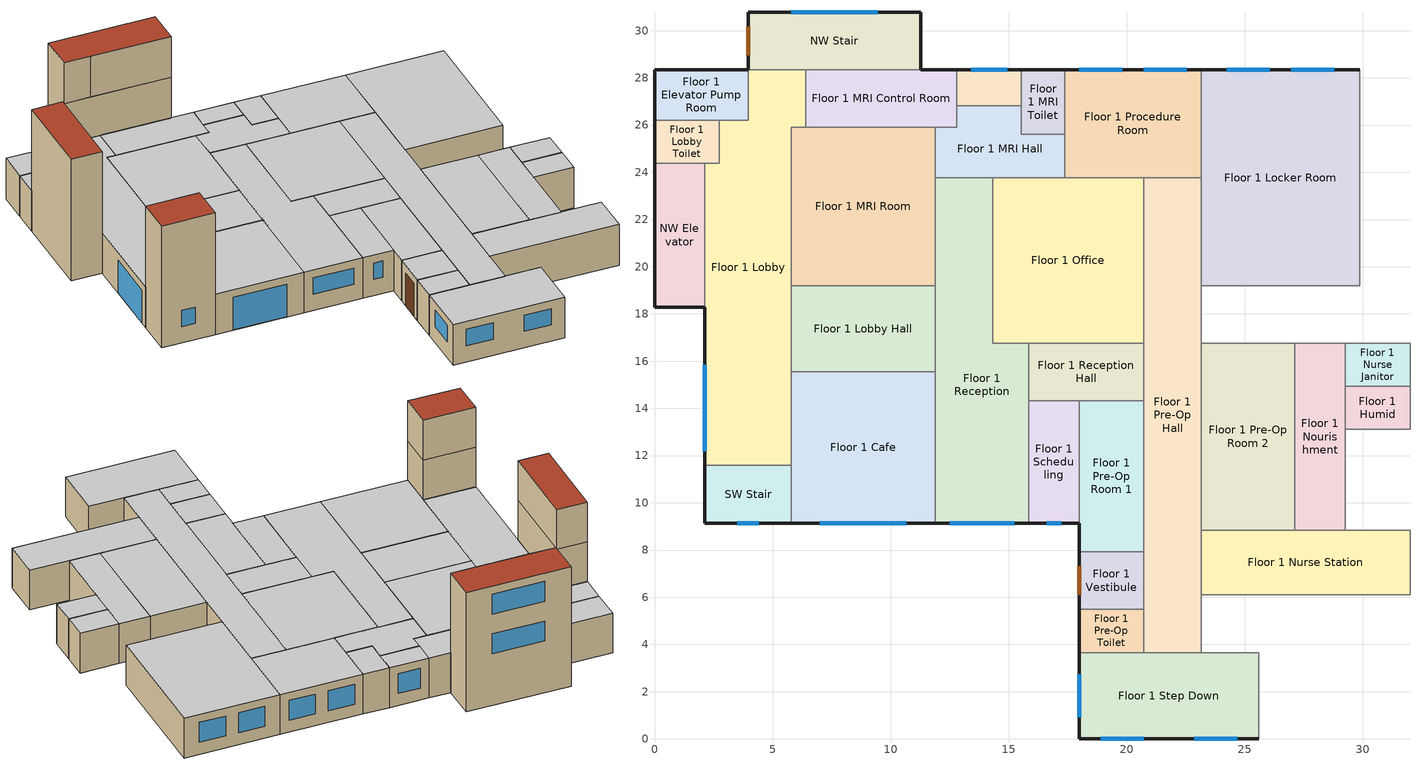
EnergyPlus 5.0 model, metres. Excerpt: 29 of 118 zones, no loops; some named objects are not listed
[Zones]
Floor 1 Lobby
 floor ground (ext-slab): 5.79,11.58 2.13,11.58 2.13,24.38 2.74,24.38 2.74,26.21 3.96,26.21 3.96,28.35 6.4,28.35 6.4,25.91 5.79,25.91 z0
 wall outside (Steel Frame Non-res Ext Wall): 2.13,18.29 2.13,11.58 z0:3.05
 wall adiabatic (int-walls): 5.79,11.58 5.79,25.91 6.4,25.91 6.4,28.35 / 3.96,28.35 3.96,26.21 2.74,26.21 2.74,24.38 2.13,24.38 z0:3.05
 wall to NW Elevator (int-walls): 2.13,24.38 2.13,18.29 z0:3.05
 wall to NW Stair (int-walls): 6.4,28.35 3.96,28.35 z0:3.05
 wall to SW Stair (int-walls): 2.13,11.58 5.79,11.58 z0:3.05
 window (Window Non-res Fixed): 2.13,15.85 2.13,12.19 z0.03:2.46
 ceiling adiabatic (INT-FLOOR-UNDERSIDE): 2.13,24.38 2.13,11.58 5.79,11.58 5.79,25.91 6.4,25.91 6.4,28.35 3.96,28.35 3.96,26.21 2.74,26.21 2.74,24.38 z3.05
SW Stair
 floor ground (ext-slab): 2.13,11.58 5.79,11.58 5.79,9.14 2.13,9.14 z0
 wall outside (Steel Frame Non-res Ext Wall): 2.13,11.58 2.13,9.14 5.79,9.14 z0:9.14
 wall to Floor 2 Reception (int-walls): 5.79,9.14 5.79,11.58 2.13,11.58 z3.05:6.1
 wall to Floor 3 Undeveloped 2 (int-walls): 5.79,9.14 5.79,11.58 2.13,11.58 z6.1:9.14
 wall to Floor 1 Cafe (int-walls): 5.79,9.14 5.79,11.58 z0:3.05
 window (Window Non-res Fixed): 3.51,9.14 4.42,9.14 z1.22:2.44
 roof outside (IEAD Non-res Roof): 2.13,11.58 2.13,9.14 5.79,9.14 5.79,11.58 z9.14
Floor 1 Reception Hall
 floor ground (ext-slab): 20.73,16.76 20.73,14.33 15.85,14.33 15.85,16.76 z0
 wall adiabatic (int-walls): 15.85,16.76 15.85,14.33 20.73,14.33 20.73,16.76 15.85,16.76 z0:3.05
 ceiling adiabatic (INT-FLOOR-UNDERSIDE): 20.73,16.76 15.85,16.76 15.85,14.33 20.73,14.33 z3.05
Floor 1 Pre-Op Toilet
 floor ground (ext-slab): 17.98,5.49 20.73,5.49 20.73,3.66 17.98,3.66 z0
 wall outside (Steel Frame Non-res Ext Wall): 17.98,5.49 17.98,3.66 z0:3.05
 wall adiabatic (int-walls): 17.98,3.66 20.73,3.66 20.73,5.49 17.98,5.49 z0:3.05
 ceiling adiabatic (INT-FLOOR-UNDERSIDE): 20.73,5.49 17.98,5.49 17.98,3.66 20.73,3.66 z3.05
Floor 1 Vestibule
 floor ground (ext-slab): 20.73,5.49 17.98,5.49 17.98,7.92 20.73,7.92 z0
 wall outside (Steel Frame Non-res Ext Wall): 17.98,7.92 17.98,5.49 z0:3.05
 wall adiabatic (int-walls): 17.98,5.49 20.73,5.49 20.73,7.92 17.98,7.92 z0:3.05
 door (Swinging Door Non-res): 17.98,7.32 17.98,6.1 z0:2.44
 ceiling adiabatic (INT-FLOOR-UNDERSIDE): 17.98,5.49 20.73,5.49 20.73,7.92 17.98,7.92 z3.05
Floor 1 Dressing Room
 floor ground (ext-slab): 15.54,28.35 15.54,26.82 12.8,26.82 12.8,28.35 z0
 wall outside (Steel Frame Non-res Ext Wall): 15.54,28.35 12.8,28.35 z0:3.05
 wall adiabatic (int-walls): 12.8,28.35 12.8,26.82 15.54,26.82 15.54,28.35 z0:3.05
 window (Window Non-res Fixed): 14.94,28.35 13.41,28.35 z0.91:2.44
 ceiling adiabatic (INT-FLOOR-UNDERSIDE): 15.54,26.82 15.54,28.35 12.8,28.35 12.8,26.82 z3.05
Floor 1 Reception
 floor ground (ext-slab): 11.89,23.77 14.33,23.77 14.33,16.76 15.85,16.76 15.85,9.14 11.89,9.14 z0
 wall outside (Steel Frame Non-res Ext Wall): 11.89,9.14 15.85,9.14 z0:3.05
 wall adiabatic (int-walls): 15.85,9.14 15.85,16.76 14.33,16.76 14.33,23.77 11.89,23.77 11.89,9.14 z0:3.05
 window (Window Non-res Fixed): 12.5,9.14 15.24,9.14 z1.22:2.44
 ceiling adiabatic (INT-FLOOR-UNDERSIDE): 14.33,16.76 14.33,23.77 11.89,23.77 11.89,9.14 15.85,9.14 15.85,16.76 z3.05
Floor 1 MRI Hall
 floor ground (ext-slab): 11.89,23.77 11.89,25.91 12.8,25.91 12.8,26.82 15.54,26.82 15.54,25.6 17.37,25.6 17.37,23.77 z0
 wall adiabatic (int-walls): 12.8,26.82 12.8,25.91 11.89,25.91 11.89,23.77 14.33,23.77 17.37,23.77 17.37,25.6 15.54,25.6 15.54,26.82 12.8,26.82 z0:3.05
 ceiling adiabatic (INT-FLOOR-UNDERSIDE): 11.89,25.91 11.89,23.77 17.37,23.77 17.37,25.6 15.54,25.6 15.54,26.82 12.8,26.82 12.8,25.91 z3.05
Floor 1 Nourishment
 floor ground (ext-slab): 27.13,16.76 29.26,16.76 29.26,8.84 27.13,8.84 z0
 wall adiabatic (int-walls): 27.13,16.76 27.13,8.84 29.26,8.84 29.26,16.76 27.13,16.76 z0:3.05
 ceiling adiabatic (INT-FLOOR-UNDERSIDE): 29.26,16.76 27.13,16.76 27.13,8.84 29.26,8.84 z3.05
Floor 1 MRI Control Room
 floor ground (ext-slab): 6.4,25.91 6.4,28.35 12.8,28.35 12.8,25.91 z0
 wall outside (Steel Frame Non-res Ext Wall): 12.8,28.35 11.28,28.35 z0:3.05
 wall to NW Stair (int-walls): 11.28,28.35 6.4,28.35 z0:3.05
 wall adiabatic (int-walls): 6.4,28.35 6.4,25.91 12.8,25.91 12.8,28.35 z0:3.05
 ceiling adiabatic (INT-FLOOR-UNDERSIDE): 6.4,25.91 12.8,25.91 12.8,28.35 6.4,28.35 z3.05
Floor 1 Office
 floor ground (ext-slab): 20.73,23.77 20.73,16.76 14.33,16.76 14.33,23.77 z0
 wall adiabatic (int-walls): 20.73,16.76 20.73,23.77 14.33,23.77 14.33,16.76 20.73,16.76 z0:3.05
 ceiling adiabatic (INT-FLOOR-UNDERSIDE): 20.73,16.76 20.73,23.77 14.33,23.77 14.33,16.76 z3.05
Floor 1 Nurse Janitor
 floor ground (ext-slab): 29.26,14.94 29.26,16.76 32,16.76 32,14.94 z0
 wall adiabatic (int-walls): 32,14.94 32,16.76 29.26,16.76 29.26,14.94 32,14.94 z0:3.05
 ceiling adiabatic (INT-FLOOR-UNDERSIDE): 32,16.76 29.26,16.76 29.26,14.94 32,14.94 z3.05
NW Stair
 floor ground (ext-slab): 3.96,30.78 11.28,30.78 11.28,28.35 3.96,28.35 z0
 wall outside (Steel Frame Non-res Ext Wall): 11.28,28.35 11.28,30.78 3.96,30.78 3.96,28.35 z0:9.14
 wall to Floor 3 Office (int-walls): 5.79,28.35 11.28,28.35 z6.1:9.14
 wall to Floor 3 Elevator Hall (int-walls): 3.96,28.35 5.79,28.35 z6.1:9.14
 wall to Floor 2 Work (int-walls): 3.96,28.35 11.28,28.35 z3.05:6.1
 window (Window Non-res Fixed): 9.45,30.78 5.79,30.78 z7.01:8.53; 9.45,30.78 5.79,30.78 z3.96:5.49
 door (Swinging Door Non-res): 3.96,30.18 3.96,28.96 z0:2.44
 roof outside (IEAD Non-res Roof): 11.28,30.78 3.96,30.78 3.96,28.35 11.28,28.35 z9.14
Floor 1 MRI Room
 floor ground (ext-slab): 11.89,19.2 5.79,19.2 5.79,25.91 11.89,25.91 z0
 wall adiabatic (int-walls): 11.89,19.2 11.89,23.77 11.89,25.91 6.4,25.91 5.79,25.91 5.79,19.2 11.89,19.2 z0:3.05
 ceiling adiabatic (INT-FLOOR-UNDERSIDE): 5.79,19.2 11.89,19.2 11.89,25.91 5.79,25.91 z3.05
Floor 1 MRI Toilet
 floor ground (ext-slab): 17.37,25.6 15.54,25.6 15.54,28.35 17.37,28.35 z0
 wall outside (Steel Frame Non-res Ext Wall): 17.37,28.35 15.54,28.35 z0:3.05
 wall adiabatic (int-walls): 15.54,28.35 15.54,25.6 17.37,25.6 17.37,28.35 z0:3.05
 ceiling adiabatic (INT-FLOOR-UNDERSIDE): 15.54,25.6 17.37,25.6 17.37,28.35 15.54,28.35 z3.05
Floor 1 Pre-Op Hall
 floor ground (ext-slab): 20.73,3.66 20.73,23.77 23.16,23.77 23.16,3.66 z0
 wall adiabatic (int-walls): 20.73,23.77 20.73,3.66 23.16,3.66 23.16,23.77 20.73,23.77 z0:3.05
 ceiling adiabatic (INT-FLOOR-UNDERSIDE): 20.73,3.66 23.16,3.66 23.16,23.77 20.73,23.77 z3.05
Floor 1 Lobby Hall
 floor ground (ext-slab): 11.89,19.2 11.89,15.54 5.79,15.54 5.79,19.2 z0
 wall adiabatic (int-walls): 11.89,19.2 5.79,19.2 5.79,15.54 11.89,15.54 11.89,19.2 z0:3.05
 ceiling adiabatic (INT-FLOOR-UNDERSIDE): 5.79,19.2 5.79,15.54 11.89,15.54 11.89,19.2 z3.05
Floor 1 Cafe
 floor ground (ext-slab): 11.89,9.14 5.79,9.14 5.79,15.54 11.89,15.54 z0
 wall outside (Steel Frame Non-res Ext Wall): 5.79,9.14 11.89,9.14 z0:3.05
 wall adiabatic (int-walls): 11.89,9.14 11.89,15.54 5.79,15.54 5.79,11.58 z0:3.05
 window (Window Non-res Fixed): 7.01,9.14 10.67,9.14 z0.03:2.46
 ceiling adiabatic (INT-FLOOR-UNDERSIDE): 5.79,9.14 11.89,9.14 11.89,15.54 5.79,15.54 z3.05
Floor 1 Humid
 floor ground (ext-slab): 32,14.94 32,13.11 29.26,13.11 29.26,14.94 z0
 wall adiabatic (int-walls): 32,14.94 29.26,14.94 29.26,13.11 32,13.11 32,14.94 z0:3.05
 ceiling adiabatic (INT-FLOOR-UNDERSIDE): 32,13.11 32,14.94 29.26,14.94 29.26,13.11 z3.05
Floor 1 Scheduling
 floor ground (ext-slab): 17.98,9.14 15.85,9.14 15.85,14.33 17.98,14.33 z0
 wall outside (Steel Frame Non-res Ext Wall): 15.85,9.14 17.98,9.14 z0:3.05
 wall adiabatic (int-walls): 17.98,9.14 17.98,14.33 15.85,14.33 15.85,9.14 z0:3.05
 window (Window Non-res Fixed): 16.61,9.14 17.22,9.14 z1.22:2.44
 ceiling adiabatic (INT-FLOOR-UNDERSIDE): 15.85,9.14 17.98,9.14 17.98,14.33 15.85,14.33 z3.05
Floor 1 Nurse Station
 floor ground (ext-slab): 23.16,6.1 23.16,8.84 32,8.84 32,6.1 z0
 wall adiabatic (int-walls): 23.16,8.84 23.16,6.1 32,6.1 32,8.84 23.16,8.84 z0:3.05
 ceiling adiabatic (INT-FLOOR-UNDERSIDE): 23.16,6.1 32,6.1 32,8.84 23.16,8.84 z3.05
Floor 1 Pre-Op Room 1
 floor ground (ext-slab): 20.73,7.92 17.98,7.92 17.98,14.33 20.73,14.33 z0
 wall outside (Steel Frame Non-res Ext Wall): 17.98,9.14 17.98,7.92 z0:3.05
 wall adiabatic (int-walls): 17.98,7.92 20.73,7.92 20.73,14.33 17.98,14.33 17.98,9.14 z0:3.05
 ceiling adiabatic (INT-FLOOR-UNDERSIDE): 20.73,7.92 20.73,14.33 17.98,14.33 17.98,7.92 z3.05
Floor 1 Pre-Op Room 2
 floor ground (ext-slab): 27.13,16.76 27.13,8.84 23.16,8.84 23.16,16.76 z0
 wall adiabatic (int-walls): 27.13,8.84 27.13,16.76 23.16,16.76 23.16,8.84 27.13,8.84 z0:3.05
 ceiling adiabatic (INT-FLOOR-UNDERSIDE): 27.13,16.76 23.16,16.76 23.16,8.84 27.13,8.84 z3.05
Floor 1 Procedure Room
 floor ground (ext-slab): 17.37,28.35 23.16,28.35 23.16,23.77 17.37,23.77 z0
 wall outside (Steel Frame Non-res Ext Wall): 23.16,28.35 17.37,28.35 z0:3.05
 wall adiabatic (int-walls): 17.37,28.35 17.37,23.77 23.16,23.77 23.16,28.35 z0:3.05
 window (Window Non-res Fixed): 19.81,28.35 17.98,28.35 / 22.56,28.35 20.73,28.35 z0.91:2.44
 ceiling adiabatic (INT-FLOOR-UNDERSIDE): 23.16,23.77 23.16,28.35 17.37,28.35 17.37,23.77 z3.05
Floor 1 Locker Room
 floor ground (ext-slab): 23.16,28.35 29.87,28.35 29.87,19.2 23.16,19.2 z0
 wall outside (Steel Frame Non-res Ext Wall): 29.87,28.35 23.16,28.35 z0:3.05
 wall adiabatic (int-walls): 23.16,28.35 23.16,23.77 23.16,19.2 29.87,19.2 29.87,28.35 z0:3.05
 window (Window Non-res Fixed): 28.8,28.35 26.97,28.35 / 26.06,28.35 24.23,28.35 z0.91:2.44
 ceiling adiabatic (INT-FLOOR-UNDERSIDE): 29.87,28.35 23.16,28.35 23.16,19.2 29.87,19.2 z3.05
Floor 1 Lobby Toilet
 floor ground (ext-slab): 2.74,26.21 2.74,24.38 0,24.38 0,26.21 z0
 wall outside (Steel Frame Non-res Ext Wall): 0,26.21 0,24.38 z0:3.05
 wall to NW Elevator (int-walls): 0,24.38 2.13,24.38 z0:3.05
 wall adiabatic (int-walls): 2.13,24.38 2.74,24.38 2.74,26.21 0,26.21 z0:3.05
 ceiling adiabatic (INT-FLOOR-UNDERSIDE): 2.74,24.38 2.74,26.21 0,26.21 0,24.38 z3.05
Floor 1 Step Down
 floor ground (ext-slab): 17.98,3.66 25.6,3.66 25.6,0 17.98,0 z0
 wall outside (Steel Frame Non-res Ext Wall): 17.98,3.66 17.98,0 25.6,0 z0:3.05
 wall adiabatic (int-walls): 25.6,0 25.6,3.66 17.98,3.66 z0:3.05
 window (Window Non-res Fixed): 18.9,0 20.73,0 / 22.86,0 24.69,0 / 17.98,2.74 17.98,0.91 z1.22:2.44
 ceiling adiabatic (INT-FLOOR-UNDERSIDE): 17.98,0 25.6,0 25.6,3.66 17.98,3.66 z3.05
Floor 1 Elevator Pump Room
 floor ground (ext-slab): 0,26.21 0,28.35 3.96,28.35 3.96,26.21 z0
 wall outside (Steel Frame Non-res Ext Wall): 3.96,28.35 0,28.35 0,26.21 z0:3.05
 wall adiabatic (int-walls): 0,26.21 3.96,26.21 3.96,28.35 z0:3.05
 ceiling adiabatic (INT-FLOOR-UNDERSIDE): 3.96,28.35 0,28.35 0,26.21 3.96,26.21 z3.05
NW Elevator
 floor ground (ext-slab): 2.13,18.29 0,18.29 0,24.38 2.13,24.38 z0
 wall outside (Steel Frame Non-res Ext Wall): 0,24.38 0,18.29 2.13,18.29 z0:9.14
 wall to Floor 3 Office Toilet (int-walls): 2.13,24.38 0,24.38 z6.1:9.14
 wall to Floor 2 Work Toilet (int-walls): 2.13,24.38 0,24.38 z3.05:6.1
 wall to Floor 2 Work (int-walls): 2.13,18.29 2.13,24.38 z3.05:6.1
 wall to Floor 3 Elevator Hall (int-walls): 2.13,18.29 2.13,24.38 z6.1:9.14
 roof outside (IEAD Non-res Roof): 0,18.29 2.13,18.29 2.13,24.38 0,24.38 z9.14
[Building]
Ref Bldg OutPatient New2004_v1.3_5.0: North Axis=0; Terrain=City; Loads Convergence Tolerance Value=0.04; Temperature Convergence Tolerance Value=0.2; Solar Distribution=FullInteriorAndExterior; Maximum Number of Warmup Days=25
[Site:Location]
USA FL-MIAMI: Latitude {deg}=25.78; Longitude {deg}=-80.27; Time Zone {hr}=-5; Elevation {m}=2
[SizingPeriod:DesignDay] Barometric Pressure {Pa}=101301; Rain Indicator=0; Snow Indicator=0; Day of Month=21; Daylight Saving Time Indicator=0; Humidity Indicating Type=WetBulb
Name | Maximum Dry-Bulb Temperature {C} | Daily Temperature Range {deltaC} | Humidity Indicating Conditions at Maximum Dry-Bulb | Wind Speed {m/s} | Wind Direction {deg} | Sky Clearness | Month | Day Type
MIAMI Ann Htg 99.6% Condns DB | 8 | 0 | 8 | 4.4 | 340 | 0 | 1 | WinterDesignDay
MIAMI Ann Clg .4% Condns WB=>MDB | 30.5 | 6.7 | 26.7 | 4.7 | 140 | 1 | 7 | SummerDesignDay
[Site:WaterMainsTemperature]
Calculation Method=CORRELATION; Annual Average Outdoor Air Temperature {C}=24.31; Maximum Difference In Monthly Average Outdoor Air Temperatures {deltaC}=8
[Site:GroundTemperature:BuildingSurface]
22.509, 22.645, 22.781, 22.956, 23.052, 23.08, 23.116, 23.108, 23.133, 23.139, 23.077, 22.913
[Construction]
Steel Frame Non-res Ext Wall: Wood Siding, Steel Frame NonRes Wall Insulation, 1/2IN Gypsum
IEAD Non-res Roof: Roof Membrane, IEAD NonRes Roof Insulation, Metal Decking
ext-slab: HW CONCRETE, CP02 CARPET PAD
int-walls: 1/2IN Gypsum, 1/2IN Gypsum
INT-FLOOR-UNDERSIDE: CP02 CARPET PAD, MAT-CC05 4 HW CONCRETE
Window Non-res Fixed: NonRes Fixed Assembly Window
Swinging Door Non-res: Opaque Door panel NonRes
InteriorFurnishings: Std Wood 6inch
[Material] Thermal Absorptance=0.9
Name | Roughness | Thickness {m} | Conductivity {W/m-K} | Density {kg/m3} | Specific Heat {J/kg-K} | Solar Absorptance | Visible Absorptance | Density | Specific Heat | Visible Absorptance! Common Materials
Steel Frame NonRes Wall Insulation | MediumRough | 0.0539159 | 0.049 | 265 | 836.8 | 0.7 | 0.7
IEAD NonRes Roof Insulation | MediumRough | 0.124663 | 0.049 |  |  | 0.7 | 0.7 | 265 | 836.8
Std Wood 6inch | MediumSmooth | 0.15 | 0.12 | 540 | 1210 | 0.7 |  |  |  | 0.7
Wood Siding | MediumSmooth | 0.01 | 0.11 | 544.62 | 1210 | 0.78 | 0.78
1/2IN Gypsum | Smooth | 0.0127 | 0.16 | 784.9 | 830 | 0.92 | 0.92
HW CONCRETE | Rough | 0.2032 | 1.311 | 2240 | 836.8 | 0.7 | 0.7
Roof Membrane | VeryRough | 0.0095 | 0.16 | 1121.29 | 1460 | 0.7 | 0.7
Metal Decking | MediumSmooth | 0.0015 | 45.006 | 7680 | 418.4 | 0.7 | 0.3
MAT-CC05 4 HW CONCRETE | Rough | 0.1016 | 1.311 | 2240 | 836.8 | 0.7 | 0.7
[WindowMaterial:SimpleGlazingSystem]
NonRes Fixed Assembly Window: U-Factor=6.92716; Solar Heat Gain Coefficient=0.25
[Material:NoMass] Thermal Absorptance=0.9; Solar Absorptance=0.7
Name | Roughness | Thermal Resistance {m2-K/W} | Visible Absorptance | Thermal Resistance {(m2-K)/W}
Opaque Door panel NonRes | MediumRough | 0.101897 | 0.7
CP02 CARPET PAD | VeryRough |  | 0.8 | 0.2165
[Zone] Type=1; Multiplier=1; Part of Total Floor Area=Yes
Floor 1 Cafe; Floor 1 Dressing Room; Floor 1 Elevator Pump Room; Floor 1 Humid; Floor 1 Lobby; Floor 1 Lobby Hall; Floor 1 Lobby Toilet; Floor 1 Locker Room; Floor 1 MRI Control Room; Floor 1 MRI Hall; Floor 1 MRI Room; Floor 1 MRI Toilet; Floor 1 Nourishment; Floor 1 Nurse Janitor; Floor 1 Nurse Station; Floor 1 Office; Floor 1 Pre-Op Hall; Floor 1 Pre-Op Room 1; Floor 1 Pre-Op Room 2; Floor 1 Pre-Op Toilet; Floor 1 Procedure Room; Floor 1 Reception; Floor 1 Reception Hall; Floor 1 Scheduling; Floor 1 Step Down; Floor 1 Vestibule; NW Elevator; NW Stair; SW Stair
[People] Schedule=BLDG_OCC_SCH; Number of People Calculation Method=Area/person; Fraction Radiant=0.3; User Specified Sensible Fraction=AUTOCALCULATE; Activity Level Schedule=ACTIVITY_SCH; Enable ASHRAE 55 Comfort Warnings=No; MRT Calculation=ZoneAveraged; Work Efficiency Schedule=WORK_EFF_SCH; Clothing Schedule=CLOTHING_SCH; Air Velocity Schedule=AIR_VELO_SCH; Thermal Comfort Report=FANGER
Name | Zone | Zone Area per Person
Floor 1 Cafe People | Floor 1 Cafe | 1
Floor 1 Dressing Room People | Floor 1 Dressing Room | 20
Floor 1 Humid People | Floor 1 Humid | 20
Floor 1 Lobby People | Floor 1 Lobby | 3.33
Floor 1 Locker Room People | Floor 1 Locker Room | 6.67
Floor 1 MRI Control Room People | Floor 1 MRI Control Room | 5
Floor 1 MRI Room People | Floor 1 MRI Room | 5
Floor 1 Nourishment People | Floor 1 Nourishment | 5
Floor 1 Nurse Station People | Floor 1 Nurse Station | 5
Floor 1 Office People | Floor 1 Office | 20
Floor 1 Pre-Op Room 1 People | Floor 1 Pre-Op Room 1 | 10
Floor 1 Pre-Op Room 2 People | Floor 1 Pre-Op Room 2 | 10
Floor 1 Procedure Room People | Floor 1 Procedure Room | 5
Floor 1 Reception People | Floor 1 Reception | 3.33
Floor 1 Scheduling People | Floor 1 Scheduling | 20
Floor 1 Step Down People | Floor 1 Step Down | 5
[Lights] Schedule=BLDG_LIGHT_SCH; Design Level Calculation Method=Watts/Area; Return Air Fraction=0; Fraction Radiant=0.7; Fraction Visible=0.2; Fraction Replaceable=1; Return Air Fraction is Calculated from Plenum Temperature=No
Name | Zone | Watts per Zone Area {W/m2}
Floor 1 Cafe_Lights | Floor 1 Cafe | 9.69
Floor 1 Dressing Room_Lights | Floor 1 Dressing Room | 11.84
Floor 1 Elevator Pump Room_Lights | Floor 1 Elevator Pump Room | 9.69
Floor 1 Humid_Lights | Floor 1 Humid | 11.84
Floor 1 Lobby Hall_Lights | Floor 1 Lobby Hall | 10.76
Floor 1 Lobby Toilet_Lights | Floor 1 Lobby Toilet | 9.69
Floor 1 Lobby_Lights | Floor 1 Lobby | 13.99
Floor 1 Locker Room_Lights | Floor 1 Locker Room | 8.61
Floor 1 MRI Control Room_Lights | Floor 1 MRI Control Room | 4.31
Floor 1 MRI Hall_Lights | Floor 1 MRI Hall | 10.76
Floor 1 MRI Room_Lights | Floor 1 MRI Room | 4.31
Floor 1 MRI Toilet_Lights | Floor 1 MRI Toilet | 9.69
Floor 1 Nourishment_Lights | Floor 1 Nourishment | 10.76
Floor 1 Nurse Janitor_Lights | Floor 1 Nurse Janitor | 9.69
Floor 1 Nurse Station_Lights | Floor 1 Nurse Station | 10.76
Floor 1 Office_Lights | Floor 1 Office | 11.84
Floor 1 Pre-Op Hall_Lights | Floor 1 Pre-Op Hall | 10.76
Floor 1 Pre-Op Room 1_Lights | Floor 1 Pre-Op Room 1 | 7.53
Floor 1 Pre-Op Room 2_Lights | Floor 1 Pre-Op Room 2 | 7.53
Floor 1 Pre-Op Toilet_Lights | Floor 1 Pre-Op Toilet | 9.69
Floor 1 Procedure Room_Lights | Floor 1 Procedure Room | 23.68
Floor 1 Reception Hall_Lights | Floor 1 Reception Hall | 10.76
Floor 1 Reception_Lights | Floor 1 Reception | 13.99
Floor 1 Scheduling_Lights | Floor 1 Scheduling | 11.84
Floor 1 Step Down_Lights | Floor 1 Step Down | 8.61
Floor 1 Vestibule_Lights | Floor 1 Vestibule | 10.76
NW Elevator_Lights | NW Elevator | 10.76
NW Stair_Lights | NW Stair | 10.76
SW Stair_Lights | SW Stair | 10.76
[ElectricEquipment] Fraction Latent=0
Name | Zone | Schedule | Design Level Calculation Method | Watts per Zone Floor Area {W/m2} | Fraction Radiant | Fraction Lost | Design Level {W}
Floor 1 Cafe_PlugMisc_Equip | Floor 1 Cafe | BLDG_EQUIP_SCH | Watts/Area | 10.76 | 0.5 | 0
Floor 1 Dressing Room_PlugMisc_Equip | Floor 1 Dressing Room | BLDG_EQUIP_SCH | Watts/Area | 11.84 | 0.5 | 0
Floor 1 Elevator Pump Room_Elevators_Equip | Floor 1 Elevator Pump Room | BLDG_ELEVATORS | EquipmentLevel |  | 0.1 | 0.9 | 48164.8
Floor 1 Humid_PlugMisc_Equip | Floor 1 Humid | BLDG_EQUIP_SCH | Watts/Area | 11.84 | 0.5 | 0
Floor 1 Lobby Hall_PlugMisc_Equip | Floor 1 Lobby Hall | BLDG_EQUIP_SCH | Watts/Area | 4.31 | 0.5 | 0
Floor 1 Lobby Toilet_PlugMisc_Equip | Floor 1 Lobby Toilet | BLDG_EQUIP_SCH | Watts/Area | 4.31 | 0.3 | 0.7
Floor 1 Lobby Toilet_ZoneExhaustFans | Floor 1 Lobby Toilet | AHU-1_Fan_Sch | EquipmentLevel |  | 0 | 1 | 15.7101
Floor 1 Lobby_PlugMisc_Equip | Floor 1 Lobby | BLDG_EQUIP_SCH | Watts/Area | 11.84 | 0.5 | 0
Floor 1 Locker Room_PlugMisc_Equip | Floor 1 Locker Room | BLDG_EQUIP_SCH | Watts/Area | 32.29 | 0.5 | 0
Floor 1 MRI Control Room_PlugMisc_Equip | Floor 1 MRI Control Room | BLDG_EQUIP_SCH | Watts/Area | 11.84 | 0.5 | 0
Floor 1 MRI Hall_PlugMisc_Equip | Floor 1 MRI Hall | BLDG_EQUIP_SCH | Watts/Area | 4.31 | 0.5 | 0
Floor 1 MRI Room_PlugMisc_Equip | Floor 1 MRI Room | RADIOLOGY_EQUIP_SCH | EquipmentLevel |  | 0.5 | 0 | 23445.7
Floor 1 MRI Toilet_PlugMisc_Equip | Floor 1 MRI Toilet | BLDG_EQUIP_SCH | Watts/Area | 4.31 | 0.3 | 0.7
Floor 1 MRI Toilet_ZoneExhaustFans | Floor 1 MRI Toilet | AHU-1_Fan_Sch | EquipmentLevel |  | 0 | 1 | 15.7101
Floor 1 Nourishment_PlugMisc_Equip | Floor 1 Nourishment | BLDG_EQUIP_SCH | Watts/Area | 21.53 | 0.5 | 0
Floor 1 Nurse Station_PlugMisc_Equip | Floor 1 Nurse Station | BLDG_EQUIP_SCH | Watts/Area | 21.53 | 0.5 | 0
Floor 1 Office_PlugMisc_Equip | Floor 1 Office | BLDG_EQUIP_SCH | Watts/Area | 11.84 | 0.5 | 0
Floor 1 Pre-Op Hall_PlugMisc_Equip | Floor 1 Pre-Op Hall | BLDG_EQUIP_SCH | Watts/Area | 4.31 | 0.5 | 0
Floor 1 Pre-Op Room 1_PlugMisc_Equip | Floor 1 Pre-Op Room 1 | BLDG_EQUIP_SCH | Watts/Area | 21.53 | 0.5 | 0
Floor 1 Pre-Op Room 2_PlugMisc_Equip | Floor 1 Pre-Op Room 2 | BLDG_EQUIP_SCH | Watts/Area | 21.53 | 0.5 | 0
Floor 1 Pre-Op Toilet_PlugMisc_Equip | Floor 1 Pre-Op Toilet | BLDG_EQUIP_SCH | Watts/Area | 4.31 | 0.3 | 0.7
Floor 1 Pre-Op Toilet_ZoneExhaustFans | Floor 1 Pre-Op Toilet | AHU-1_Fan_Sch | EquipmentLevel |  | 0 | 1 | 15.7101
Floor 1 Procedure Room_PlugMisc_Equip | Floor 1 Procedure Room | BLDG_EQUIP_SCH | Watts/Area | 32.29 | 0.5 | 0
Floor 1 Reception Hall_PlugMisc_Equip | Floor 1 Reception Hall | BLDG_EQUIP_SCH | Watts/Area | 4.31 | 0.5 | 0
Floor 1 Reception_PlugMisc_Equip | Floor 1 Reception | BLDG_EQUIP_SCH | Watts/Area | 11.84 | 0.5 | 0
Floor 1 Scheduling_PlugMisc_Equip | Floor 1 Scheduling | BLDG_EQUIP_SCH | Watts/Area | 11.84 | 0.5 | 0
Floor 1 Step Down_PlugMisc_Equip | Floor 1 Step Down | BLDG_EQUIP_SCH | Watts/Area | 32.29 | 0.5 | 0
Floor 1 Vestibule_PlugMisc_Equip | Floor 1 Vestibule | BLDG_EQUIP_SCH | Watts/Area | 4.31 | 0.5 | 0
[Exterior:Lights]
Exterior Facade Lighting: Schedule=ALWAYS_ON; Design Level=14095; Control Option=AstronomicalClock
[ZoneInfiltration:DesignFlowRate] Schedule=INFIL_SCH; Constant Term Coefficient=1; Temperature Term Coefficient=0; Velocity Term Coefficient=0; Velocity Squared Term Coefficient=0
Name | Zone | Design Volume Flow Rate Calculation Method | Flow per Exterior Surface Area {m3/s/m2} | Air Changes Per Hour {ACH}
Floor 1 Cafe_Infiltration | Floor 1 Cafe | Flow/ExteriorWallArea | 0.000302
Floor 1 Dressing Room_Infiltration | Floor 1 Dressing Room | Flow/ExteriorWallArea | 0.000302
Floor 1 Elevator Pump Room_Infiltration | Floor 1 Elevator Pump Room | Flow/ExteriorWallArea | 0.000302
Floor 1 Lobby Toilet_Infiltration | Floor 1 Lobby Toilet | Flow/ExteriorWallArea | 0.000302
Floor 1 Lobby_Infiltration | Floor 1 Lobby | Flow/ExteriorWallArea | 0.000302
Floor 1 Locker Room_Infiltration | Floor 1 Locker Room | Flow/ExteriorWallArea | 0.000302
Floor 1 MRI Toilet_Infiltration | Floor 1 MRI Toilet | Flow/ExteriorWallArea | 0.000302
Floor 1 Pre-Op Room 1_Infiltration | Floor 1 Pre-Op Room 1 | Flow/ExteriorWallArea | 0.000302
Floor 1 Pre-Op Toilet_Infiltration | Floor 1 Pre-Op Toilet | Flow/ExteriorWallArea | 0.000302
Floor 1 Procedure Room_Infiltration | Floor 1 Procedure Room | Flow/ExteriorWallArea | 0.000302
Floor 1 Reception_Infiltration | Floor 1 Reception | Flow/ExteriorWallArea | 0.000302
Floor 1 Scheduling_Infiltration | Floor 1 Scheduling | Flow/ExteriorWallArea | 0.000302
Floor 1 Step Down_Infiltration | Floor 1 Step Down | Flow/ExteriorWallArea | 0.000302
Floor 1 Vestibule_Infiltration | Floor 1 Vestibule | Flow/ExteriorWallArea | 0.000302
NW Elevator_Infiltration | NW Elevator | AirChanges/Hour |  | 1
NW Stair_Infiltration | NW Stair | AirChanges/Hour |  | 1
SW Stair_Infiltration | SW Stair | AirChanges/Hour |  | 1
[InternalMass] Construction=InteriorFurnishings
Name | Zone | Surface Area
Floor 1 Cafe Internal Mass | Floor 1 Cafe | 78.0386
Floor 1 Dressing Room Internal Mass | Floor 1 Dressing Room | 8.3613
Floor 1 Elevator Pump Room Internal Mass | Floor 1 Elevator Pump Room | 16.9084
Floor 1 Humid Internal Mass | Floor 1 Humid | 10.0335
Floor 1 Lobby Hall Internal Mass | Floor 1 Lobby Hall | 44.5935
Floor 1 Lobby Internal Mass | Floor 1 Lobby | 115.5714
Floor 1 Lobby Toilet Internal Mass | Floor 1 Lobby Toilet | 10.0335
Floor 1 Locker Room Internal Mass | Floor 1 Locker Room | 122.632
Floor 1 MRI Control Room Internal Mass | Floor 1 MRI Control Room | 31.2154
Floor 1 MRI Hall Internal Mass | Floor 1 MRI Hall | 27.3135
Floor 1 MRI Room Internal Mass | Floor 1 MRI Room | 81.7547
Floor 1 MRI Toilet Internal Mass | Floor 1 MRI Toilet | 10.0335
Floor 1 Nourishment Internal Mass | Floor 1 Nourishment | 33.8167
Floor 1 Nurse Janitor Internal Mass | Floor 1 Nurse Janitor | 10.0335
Floor 1 Nurse Station Internal Mass | Floor 1 Nurse Station | 48.4954
Floor 1 Office Internal Mass | Floor 1 Office | 89.7443
Floor 1 Pre-Op Hall Internal Mass | Floor 1 Pre-Op Hall | 98.1056
Floor 1 Pre-Op Room 1 Internal Mass | Floor 1 Pre-Op Room 1 | 35.1173
Floor 1 Pre-Op Room 2 Internal Mass | Floor 1 Pre-Op Room 2 | 62.8025
Floor 1 Pre-Op Toilet Internal Mass | Floor 1 Pre-Op Toilet | 10.0335
Floor 1 Procedure Room Internal Mass | Floor 1 Procedure Room | 52.9547
Floor 1 Reception Hall Internal Mass | Floor 1 Reception Hall | 23.7832
Floor 1 Reception Internal Mass | Floor 1 Reception | 94.5753
Floor 1 Scheduling Internal Mass | Floor 1 Scheduling | 22.1109
Floor 1 Step Down Internal Mass | Floor 1 Step Down | 55.7418
Floor 1 Vestibule Internal Mass | Floor 1 Vestibule | 13.378
NW Elevator Internal Mass | NW Elevator | 26.0129
NW Stair Internal Mass | NW Stair | 35.6748
SW Stair Internal Mass | SW Stair | 17.8374
[ZoneMixing] Delta Temperature=0
Name | Zone | Schedule | Design Flow Rate Calculation Method | Flow Rate per Zone Area {m3/s/m2} | Source Zone | Design Flow Rate
Floor 1 Electrical Room Transfer Air | Floor 1 Electrical Room | AHU-1_Fan_Sch | Flow/Area | 0.00025 | Floor 1 Lobby Hall
Floor 1 Elevator Pump Room Transfer Air | Floor 1 Elevator Pump Room | AHU-1_Fan_Sch | Flow/Area | 0.00025 | Floor 1 IT Hall
Floor 1 Lobby Toilet Transfer Air | Floor 1 Lobby Toilet | AHU-1_Fan_Sch | Flow/Zone |  | Floor 1 Lobby | 0.04248
Floor 1 MRI Toilet Transfer Air | Floor 1 MRI Toilet | AHU-1_Fan_Sch | Flow/Zone |  | Floor 1 MRI Room | 0.04248
Floor 1 Nurse Janitor Transfer Air | Floor 1 Nurse Janitor | AHU-1_Fan_Sch | Flow/Area | 0.00075 | Floor 1 Nurse Station
Floor 1 Pre-Op Toilet Transfer Air | Floor 1 Pre-Op Toilet | AHU-1_Fan_Sch | Flow/Zone |  | Floor 1 Pre-Op Hall | 0.04248
Floor 1 Storage Transfer Air | Floor 1 Storage | AHU-1_Fan_Sch | Flow/Area | 0.00075 | Floor 1 Step Down
NE Stair Transfer Air | NE Stair | AHU-1_Fan_Sch | Flow/Area | 0.00025 | Floor 1 Cafe
NW Elevator Transfer Air | NW Elevator | AHU-2_Fan_Sch | Flow/Area | 0.00025 | Floor 3 Elevator Hall
NW Stair Transfer Air | NW Stair | AHU-1_Fan_Sch | Flow/Area | 0.00025 | Floor 1 Lobby
SW Stair Transfer Air | SW Stair | AHU-1_Fan_Sch | Flow/Area | 0.00025 | Floor 1 PACU
[SetpointManager:Scheduled]
AHU-1 SAT setpoint: Control Variable {Temperature | Others }=Temperature; Schedule=CAV_SAT_SCH; Setpoint Node or NodeList=AHU-1 Supply Equipment Outlet Node
[AvailabilityManager:NightCycle] Availability Schedule=ALWAYS_ON; Control Type {CycleOnAny | CycleOnControlZone | CycleOnAnyZoneFansOnly}=CycleOnAny; Thermostat Tolerance {delta C}=1; Cycling Run Time {s}=1800
Name | Fan Schedule
AHU-1 Availability Manager | AHU-1_Fan_Sch
AHU-2 Availability Manager | AHU-2_Fan_Sch
[UtilityCost:Tariff]
Name | Output Meter | Conversion Factor Choice | Monthly Charge or Variable | Group
FPL_GSLD-1_GeneralServiceLargeDemand | Electricity:Facility | kWh | 38.12 | Comm Elect
FPL_GSD-1_GeneralServiceDemand | Electricity:Facility | kWh | 32.54 | Comm Elect
FPL_GS-1_nonDemand | Electricity:Facility | kWh | 8.37 | Comm Elect
FL_EIAMonthlyRateGas | Gas:Facility | MCF | 0 | Comm Gas
[UtilityCost:Charge:Simple] Season=Annual
Name | Charge Variable | Tariff | Source Variable | Category Variable | Cost per Unit Value or Variable
 | Non-fuelEnergyCharge | FPL_GSLD-1_GeneralServiceLargeDemand | totalEnergy | EnergyCharges | 0.0108
 | fuelEnergyCharge | FPL_GSLD-1_GeneralServiceLargeDemand | totalEnergy | EnergyCharges | 0.04
 | ConservationEnergyCharge | FPL_GSLD-1_GeneralServiceLargeDemand | totalEnergy | EnergyCharges | 0.0012
 | EnvironmentalEnergyCharge | FPL_GSLD-1_GeneralServiceLargeDemand | totalEnergy | EnergyCharges | 0.0002
 | TaxofEightPercent | FPL_GSLD-1_GeneralServiceLargeDemand | SubTotal | Taxes | 0.08
 | Non-fuelEnergyCharge | FPL_GSD-1_GeneralServiceDemand | totalEnergy | EnergyCharges | 0.0137
 | fuelEnergyCharge | FPL_GSD-1_GeneralServiceDemand | totalEnergy | EnergyCharges | 0.0401
 | ConservationEnergyCharge | FPL_GSD-1_GeneralServiceDemand | totalEnergy | EnergyCharges | 0.0013
 | EnvironmentalEnergyCharge | FPL_GSD-1_GeneralServiceDemand | totalEnergy | EnergyCharges | 0.0002
 | TaxofEightPercent | FPL_GSD-1_GeneralServiceDemand | SubTotal | Taxes | 0.08
 | Non-fuelEnergyCharge | FPL_GS-1_nonDemand | totalEnergy | EnergyCharges | 0.0386
 | fuelEnergyCharge | FPL_GS-1_nonDemand | totalEnergy | EnergyCharges | 0.0409
 | Conservation | FPL_GS-1_nonDemand | totalEnergy | EnergyCharges | 0.0014
 | Capacity | FPL_GS-1_nonDemand | totalEnergy | EnergyCharges | 0.0063
 | Capacity | FPL_GS-1_nonDemand | totalEnergy | EnergyCharges | 0.0002
 | TaxofEightPercent | FPL_GS-1_nonDemand | SubTotal | Taxes | 0.08
 | MonthlyRateGasCharge | FL_EIAMonthlyRateGas | totalEnergy | EnergyCharges | FL_MonthlyGasRates
 | TaxofEightPercent | FL_EIAMonthlyRateGas | SubTotal | Taxes | 0.08
[UtilityCost:Charge:Block] Source Variable=totalDemand; Season=Annual; Category Variable=DemandCharges
Name | Charge Variable | Tariff | Block Size 1 Value or Variable | Block 1 Cost per Unit Value or Variable | Block Size 2 Value or Variable | Block 2 Cost per Unit Value or Variable
 | AnnualDemandBaseCharge | FPL_GSLD-1_GeneralServiceLargeDemand | remaining | 5.81
 | AnnualDemandCapacityCharge | FPL_GSLD-1_GeneralServiceLargeDemand | remaining | 2.53
 | AnnualDemandBaseCharge | FPL_GSD-1_GeneralServiceDemand | 10 | 0 | remaining | 5.81
 | AnnualDemandCapacityCharge | FPL_GSD-1_GeneralServiceDemand | 10 | 0 | remaining | 2.51
[UtilityCost:Qualify] Variable=TotalDemand; Season=Annual; Threshold Test=Count
Name | Tariff | Qualify Type | Threshold Value or Variable | Number of Months
MaxDemand3000kw | FPL_GSLD-1_GeneralServiceLargeDemand | Maximum | 3000 | 1
MinDemand500kw | FPL_GSLD-1_GeneralServiceLargeDemand | Minimum | 500 | 12
MaxDemand500kw | FPL_GSD-1_GeneralServiceDemand | Maximum | 500 | 1
MinDemand20kw | FPL_GSD-1_GeneralServiceDemand | Minimum | 20 | 12
MaxDemand20kw | FPL_GS-1_nonDemand | Maximum | 20 | 1
[UtilityCost:Variable]
FL_MonthlyGasRates: Tariff=FL_EIAMonthlyRateGas; Variable Type=Currency; January Value=11.16; February Value=11.29; March Value=11.27; April Value=11.16; May Value=11.32; June Value=11.63; July Value=11.78; August Value=11.31; September Value=11.34; October Value=11.12; November Value=10.36; December Value=10.74
[Schedule:Compact]
ALWAYS_ON: Through: 12/31, For: AllDays, Until: 24:00, 1
BLDG_ELEVATORS: Fraction, Through: 12/31, For: Weekdays SummerDesignDay, Until: 07:00, 0.05, Until: 08:00, 0.5, Until: 09:00, 0.75, Until: 10:00, 1, Until: 11:00, 1, Until: 12:00, 1, Until: 13:00, 0.75, Until: 14:00, 1, Until: 15:00, 1, Until: 16:00, 1, Until: 17:00, 1, Until: 18:00, 1, Until: 19:00, 0.52, Until: 20:00, 0.52, Until: 21:00, 0.52, Until: 22:00, 0.28, Until: 24:00, 0.05, For: Saturday, Until: 07:00, 0.05, Until: 08:00, 0.4, Until: 09:00, 0.46, Until: 10:00, 0.7, Until: 11:00, 0.7, Until: 12:00, 0.7, Until: 13:00, 0.51, Until: 14:00, 0.51, Until: 15:00, 0.51, Until: 16:00, 0.51, Until: 17:00, 0.51, Until: 18:00, 0.25, Until: 24:00, 0.05, For: AllOtherDays, Until: 08:00, 0.05, Until: 16:00, 0.4, Until: 24:00, 0.05
BLDG_EQUIP_SCH: Fraction, Through: 12/31, For: Weekdays SummerDesignDay, Until: 04:00, 0.3, Until: 06:00, 0.5, Until: 18:00, 1, Until: 20:00, 0.5, Until: 24:00, 0.3, For: Saturday, Until: 07:00, 0.3, Until: 09:00, 0.5, Until: 15:00, 0.8, Until: 20:00, 0.5, Until: 24:00, 0.3, For: AllOtherDays, Until: 08:00, 0.3, Until: 17:00, 0.5, Until: 24:00, 0.3
RADIOLOGY_EQUIP_SCH: Fraction, Through: 12/31, For: Weekdays Saturday SummerDesignDay, Until: 06:00, 0.01, Until: 18:00, 0.96, Until: 24:00, 0.01, For: AllOtherDays, Until: 24:00, 0.01
BLDG_LIGHT_SCH: Fraction, Through: 12/31, For: Weekdays SummerDesignDay, Until: 04:00, 0.1, Until: 06:00, 0.3, Until: 07:00, 0.6, Until: 18:00, 0.9, Until: 20:00, 0.6, Until: 22:00, 0.3, Until: 24:00, 0.1, For: Saturday, Until: 07:00, 0.1, Until: 09:00, 0.3, Until: 15:00, 0.4, Until: 20:00, 0.3, Until: 24:00, 0.1, For: AllOtherDays, Until: 08:00, 0.05, Until: 17:00, 0.1, Until: 24:00, 0.05
BLDG_OCC_SCH: Fraction, Through: 12/31, For: Weekdays SummerDesignDay, Until: 04:00, 0.05, Until: 06:00, 0.2, Until: 07:00, 0.5, Until: 18:00, 0.9, Until: 20:00, 0.5, Until: 22:00, 0.2, Until: 24:00, 0.05, For: Saturday, Until: 07:00, 0.05, Until: 09:00, 0.2, Until: 15:00, 0.3, Until: 20:00, 0.2, Until: 24:00, 0.05, For: AllOtherDays, Until: 08:00, 0, Until: 17:00, 0.05, Until: 24:00, 0
CLOTHING_SCH: Any Number, Through: 04/30, For: AllDays, Until: 24:00, 1, Through: 09/30, For: AllDays, Until: 24:00, 0.5, Through: 12/31, For: AllDays, Until: 24:00, 1
WORK_EFF_SCH: Fraction, Through: 12/31, For: AllDays, Until: 24:00, 0
AIR_VELO_SCH: Any Number, Through: 12/31, For: AllDays, Until: 24:00, 0.2
ACTIVITY_SCH: Any Number, Through: 12/31, For: AllDays, Until: 24:00, 120
INFIL_SCH: Fraction, Through: 12/31, For: SummerDesignDay WinterDesignDay, Until: 24:00, 1, For: AllOtherDays, Until: 24:00, 0.5
AHU-1_Fan_Sch: Fraction, Through: 12/31, For: Weekdays Saturday, Until: 04:00, 0, Until: 21:00, 1, Until: 24:00, 0, For: SummerDesignDay WinterDesignDay, Until: 24:00, 1, For: AllOtherDays, Until: 24:00, 0
AHU-2_Fan_Sch: Fraction, Through: 12/31, For: Weekdays Saturday, Until: 06:00, 0, Until: 18:00, 1, Until: 24:00, 0, For: SummerDesignDay WinterDesignDay, Until: 24:00, 1, For: AllOtherDays, Until: 24:00, 0
CAV_SAT_SCH: Temperature, Through: 12/31, For: AllDays, Until: 24:00, 11.1
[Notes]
DOE Commercial Reference Building
Outpatient Facility, new construction 90.1-2004
EnergyPlus Version 5.0
ASHRAE Standards 90.1-2004 and 62-1999
Description:  Outpatient surgery center, 1 floor of treatment rooms, 1 floor of exam rooms, and 1 floor of office space
Form:         Area = 3,804 m2 (40,946 ft2); Number of Stories = 3; Shape = irregular rectangle; Aspect ratio = 1.43
Envelope:     Envelope thermal properties vary with climate according to ASHRAE Standard 90.1-2004 commercial.
Opaque constructions: Steel frame wall; Insulation entirely above deck; slab-on-grade floor
Windows: window-to-wall ratio = 18.9%,
Infiltration in perimeter zones only
= 0.4 cfm/ft2 above grade wall area at 0.3 in wc (75 Pa) adjusted to 0.016 in wc (4 Pa).
50% of full value when ventilation system on.
HVAC:    	DX cooling, natural gas boiler, 2 VAV systems with reheat
Economizer per 90.1-2004
Elevators:    3 @ 20 HP each, 91% motor efficiency
Int. gains:   W/m2 (W/ft2)    lights          elec plug     gas plug
Exam Room       16.2 (1.5)      11.8 (1.1)     0
Nurse Stat.     10.8 (1.0)      21.5 (2.0)     0
Pre-Op Rooms     7.5 (0.7)      21.5 (2.0)     0
Procedure Room  29.1 (2.7)      32.3 (3.0)     0
Detached Shading:               None
Daylight:                       None
Natural Ventilation:            None
Zonal Equipment:                None
Air Primary Loops:              VAV with hot water reheat (1st floor), VAV with electric reheat (2nd and 3rd floors)
Plant Loops:                    SHWSys1, HeatSys1
System Equipment Autosize:      Yes
Purchased Cooling:              None
Purchased Heating:              None
Coils:                          Coil:Heating:Water (1st floor and both AHUs); Coil:Heating:Electric (2nd and 3rd floors); Coil:Cooilng:DX:TwoSpeed (both AHUs)
Pumps:                          Yes
Boilers:                        Boiler:HotWater
Chillers:                       None
Reference citation for the Commercial Reference Buildings:
Deru, M.; Field, K.; Studer, D.; Benne, K.; Griffith, B.; Torcellini, P;
Halverson, M.; Winiarski, D.; Liu, B.; Rosenberg, M.; Huang, J.;
Yazdanian, M.; Crawley, D. (2010).
U.S. Department of Energy Commercial Reference Building Models of the National Building Stock.
Washington, DC: U.S. Department of Energy, Energy Efficiency and
Renewable Energy, Office of Building Technologies.
***GENERAL SIMULATION PARAMETERS***
Number of Zones: 118
***HOLIDAYS & DAYLIGHT SAVINGS***
